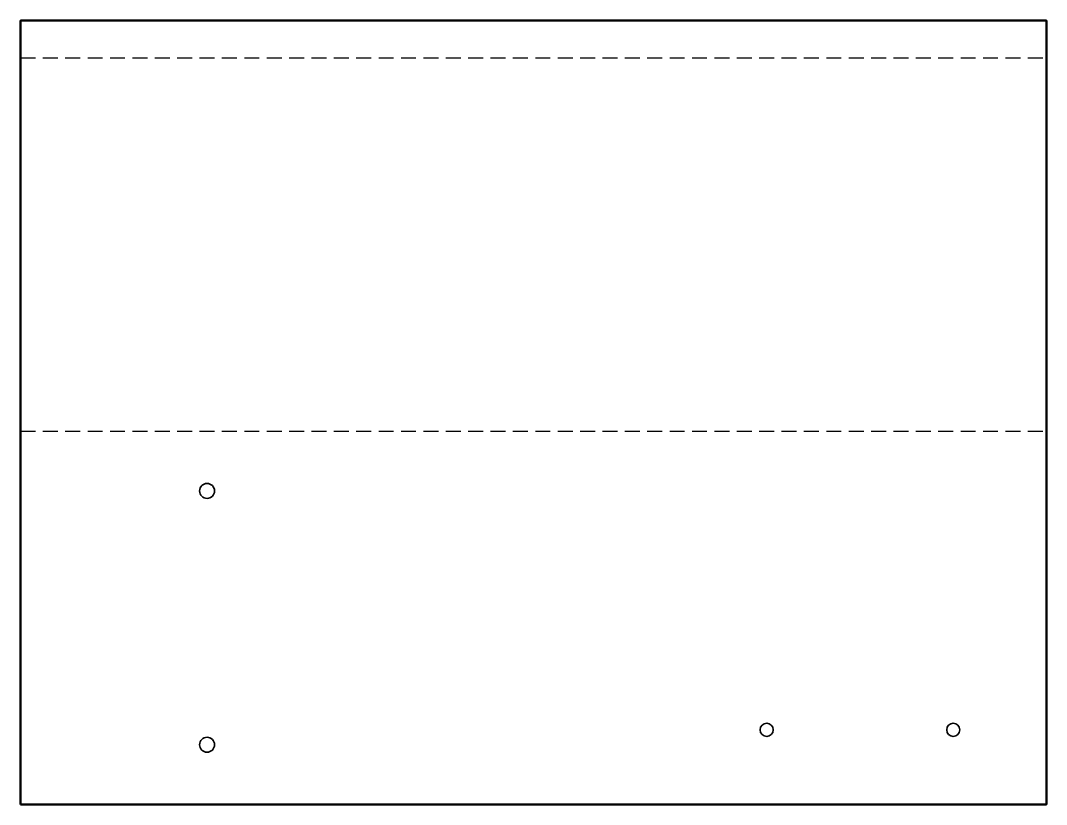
# Model space of a CAD drawing. Header units: millimetres. Extents: x 0 to 550, y 0 to 420.
import ezdxf

# ---------------------------------------------------------------- set-up
doc = ezdxf.new("R2010")
doc.units = ezdxf.units.MM
doc.linetypes.add('DASHED', pattern=[12, 8, -4])
for name, color, linetype, lineweight in [('CONTOUR_INOX', 7, 'CONTINUOUS', 50), ('LIGNES_PLIAGE', 6, 'DASHED', 25), ('PERCAGES', 2, 'CONTINUOUS', 35)]:
    doc.layers.add(name, color=color, linetype=linetype, lineweight=lineweight)

msp = doc.modelspace()

# ---------------------------------------------------------------- linework, layer by layer
at = {"layer": 'CONTOUR_INOX'}
msp.add_lwpolyline([(0, 0), (550, 0), (550, 420), (0, 420)], close=True, dxfattribs=at)
at = {"layer": 'LIGNES_PLIAGE'}
for p, q in [((0, 400), (550, 400)), ((0, 200), (550, 200))]:
    msp.add_line(p, q, dxfattribs=at)
at = {"layer": 'PERCAGES'}
for centre, radius in [((100, 168), 4), ((400, 40), 3.5), ((500, 40), 3.5), ((100, 32), 4)]:
    msp.add_circle(centre, radius, dxfattribs=at)

doc.saveas('drawing.dxf')
